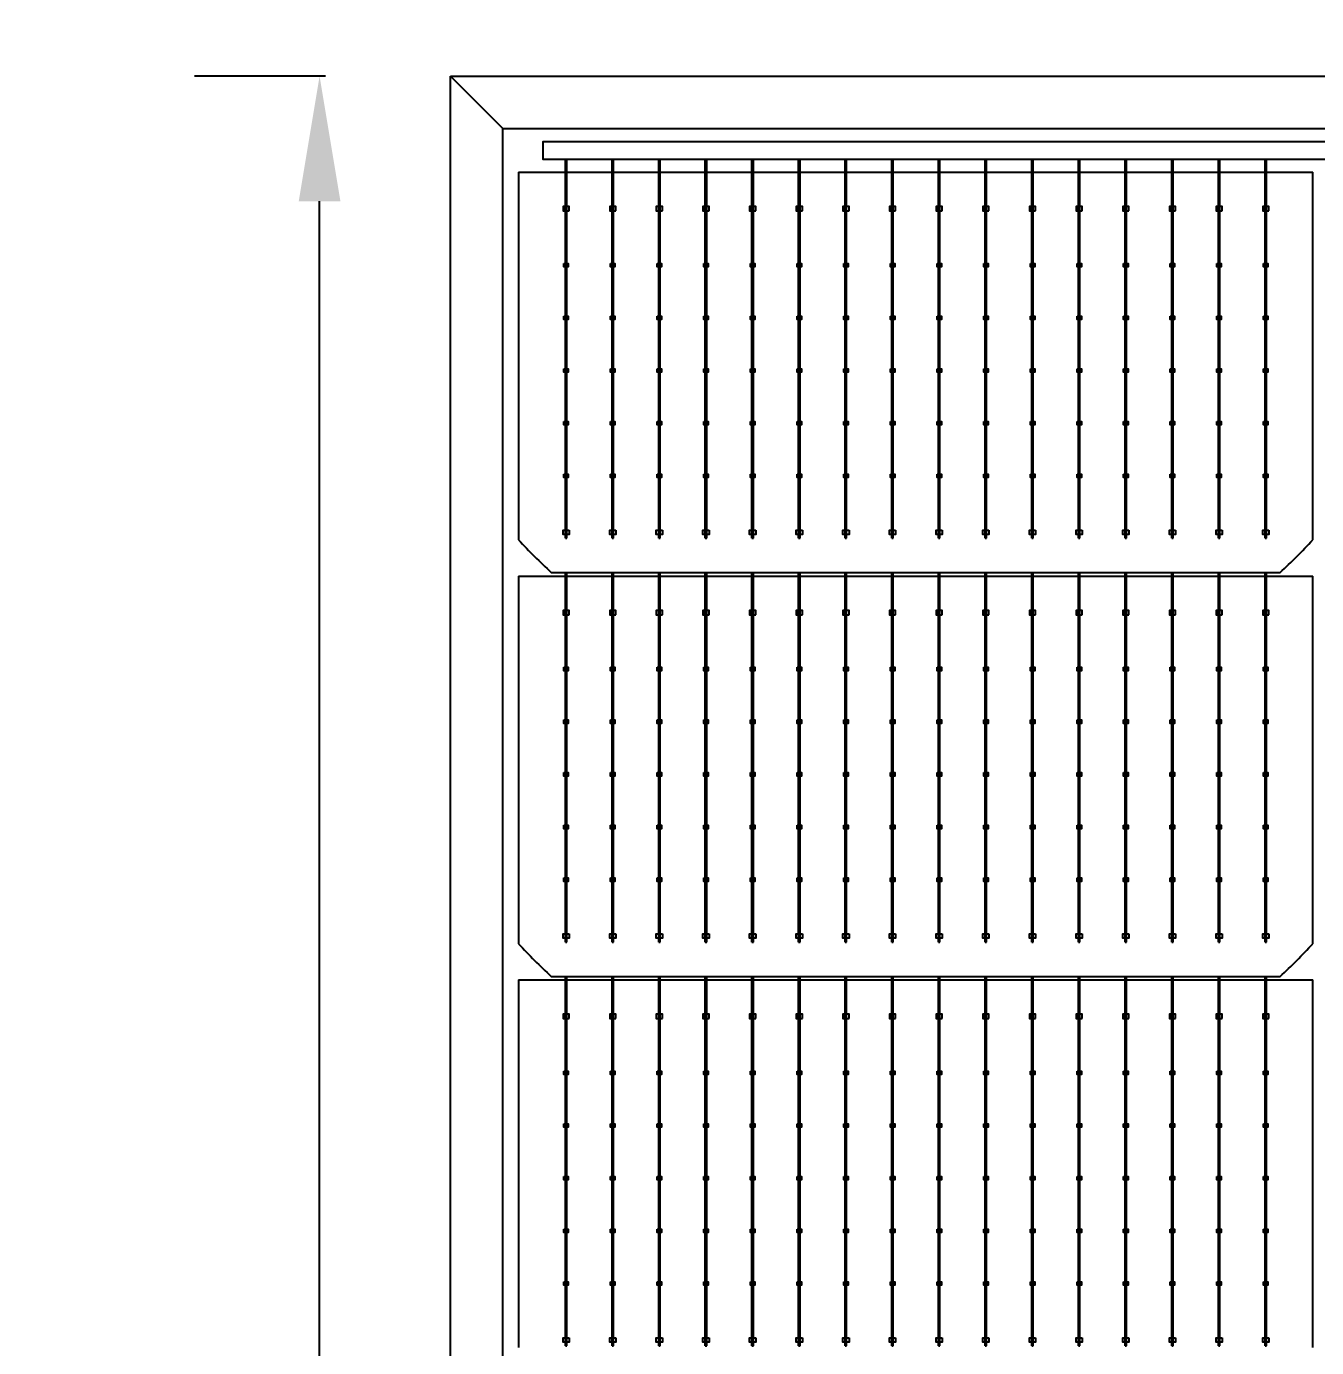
# Model space of a CAD drawing. Header units: millimetres. Extents: x 10297564 to 11610295, y -9287743 to -8409454.
# Drawn here: x 10388906 to 10393034, y -9077305 to -9073076 of the extents above; entities that cross this region are included whole.
import ezdxf

# ---------------------------------------------------------------- set-up
doc = ezdxf.new("R2010")
doc.units = ezdxf.units.MM
doc.header["$LTSCALE"] = 100
doc.layers.add('E1', color=1, linetype='Continuous')
doc.styles.add('HL-S1', font='DotumChe.ttf')
doc.styles.add('MG', font='malgun.ttf')
doc.dimstyles.new('HL-100', dxfattribs={"dimscale": 100, "dimtxt": 3, "dimasz": 4, "dimexe": 2, "dimexo": 2, "dimgap": 1, "dimtad": 1, "dimdec": 0, "dimzin": 0, "dimlunit": 6, "dimtxsty": 'HL-S1', "dimblk": 'DOTSMALL', "dimcen": 4, "dimdle": 2, "dimclrd": 256, "dimclre": 256, "dimclrt": 4, "dimazin": 0, "dimtfac": 1, "dimtdec": 0, "dimtix": 1, "dimtmove": 2, "dimatfit": 3, "dimldrblk": 'DOTSMALL', "dimfxl": 1.5, "dimtolj": 1, "dimtzin": 0, "dimlwd": -1, "dimlwe": -1, "dimarcsym": 0})

# ---------------------------------------------------------------- blocks, each defined once
blk = doc.blocks.new('*D70')
at = {"layer": 'defpoints', "color": 0, "transparency": 16777216}
for p in [(10406065.8, -9072711.4), (10390262.3, -9073236.3), (10406065.8, -9073236.3)]:
    blk.add_point(p, dxfattribs=at)
at = {"layer": 'E1', "color": 1, "transparency": 16777216}
for p, q in [((10390262.3, -9072836.3), (10390262.3, -9072311.4)), ((10406065.8, -9072836.3), (10406065.8, -9072311.4)), ((10390662.3, -9072711.4), (10405665.8, -9072711.4))]:
    blk.add_line(p, q, dxfattribs=at)
for points in [[(10390662.3, -9072644.7), (10390662.3, -9072778.1), (10390262.3, -9072711.4)], [(10405665.8, -9072644.7), (10405665.8, -9072778.1), (10406065.8, -9072711.4)]]:
    blk.add_solid(points, dxfattribs=at)
at = {"layer": 'E1', "color": 7, "transparency": 16777216, "insert": (10398164, -9072080.1), "char_height": 500, "attachment_point": 5, "style": 'MG'}
blk.add_mtext('\\A1;1133', dxfattribs=at)
blk = doc.blocks.new('_DotSmall')
at = {"color": 0, "linetype": 'ByBlock', "const_width": 0.5}
blk.add_lwpolyline([(-0.0625, 0, 1), (0.0625, 0, 1)], format="xyb", close=True, dxfattribs=at)
blk = doc.blocks.new('*D71')
at = {"layer": 'defpoints', "color": 0, "transparency": 16777216}
for p in [(10389843.9, -9073235.9), (10390262.3, -9073235.9), (10390262.3, -9107604.7)]:
    blk.add_point(p, dxfattribs=at)
at = {"layer": 'E1', "color": 1, "transparency": 16777216}
for p, q in [((10389862.3, -9073235.9), (10389443.9, -9073235.9)), ((10389843.9, -9107204.7), (10389843.9, -9073635.9)), ((10389862.3, -9107604.7), (10389443.9, -9107604.7))]:
    blk.add_line(p, q, dxfattribs=at)
for points in [[(10389777.2, -9073635.9), (10389910.5, -9073635.9), (10389843.9, -9073235.9)], [(10389777.2, -9107204.7), (10389910.5, -9107204.7), (10389843.9, -9107604.7)]]:
    blk.add_solid(points, dxfattribs=at)
at = {"layer": 'E1', "color": 7, "transparency": 16777216, "insert": (10389234, -9090245.9), "char_height": 500, "attachment_point": 5, "rotation": 90, "style": 'MG'}
blk.add_mtext('\\A1;2464', dxfattribs=at)

msp = doc.modelspace()

# ---------------------------------------------------------------- linework, layer by layer
for p, q in [((10390429.7, -9073403.3), (10390262.3, -9073235.9)), ((10390630.4, -9074714.8), (10390630.4, -9073501.3)), ((10390634.8, -9074714.8), (10390634.8, -9073501.3)), ((10390779.6, -9074714.8), (10390779.6, -9073501.3)), ((10390784.1, -9074714.8), (10390784.1, -9073501.3)), ((10390928.9, -9074714.8), (10390928.9, -9073501.3)), ((10390933.3, -9074714.8), (10390933.3, -9073501.3)), ((10391078.1, -9074714.8), (10391078.1, -9073501.3)), ((10391082.6, -9074714.8), (10391082.6, -9073501.3)), ((10391227.4, -9074714.8), (10391227.4, -9073501.3)), ((10391231.8, -9074714.8), (10391231.8, -9073501.3)), ((10391376.6, -9074714.8), (10391376.6, -9073501.3)), ((10391381.1, -9074714.8), (10391381.1, -9073501.3)), ((10391525.9, -9074714.8), (10391525.9, -9073501.3)), ((10391530.3, -9074714.8), (10391530.3, -9073501.3)), ((10391675.1, -9074714.8), (10391675.1, -9073501.3)), ((10391679.6, -9074714.8), (10391679.6, -9073501.3)), ((10391824.4, -9074714.8), (10391824.4, -9073501.3)), ((10391828.8, -9074714.8), (10391828.8, -9073501.3)), ((10391973.6, -9074714.8), (10391973.6, -9073501.3)), ((10391978.1, -9074714.8), (10391978.1, -9073501.3)), ((10392122.9, -9074714.8), (10392122.9, -9073501.3)), ((10392127.3, -9074714.8), (10392127.3, -9073501.3)), ((10392272.1, -9074714.8), (10392272.1, -9073501.3)), ((10392276.6, -9074714.8), (10392276.6, -9073501.3)), ((10392421.4, -9074714.8), (10392421.4, -9073501.3)), ((10392425.8, -9074714.8), (10392425.8, -9073501.3)), ((10392570.6, -9074714.8), (10392570.6, -9073501.3)), ((10392575.1, -9074714.8), (10392575.1, -9073501.3)), ((10392719.8, -9074714.8), (10392719.8, -9073501.3)), ((10392724.3, -9074714.8), (10392724.3, -9073501.3)), ((10392869.1, -9074714.8), (10392869.1, -9073501.3)), ((10392873.6, -9074714.8), (10392873.6, -9073501.3)), ((10390480.6, -9073543.1), (10393022, -9073543.1)), ((10390480.6, -9074835.8), (10393022, -9074835.8)), ((10390630.4, -9076007.4), (10390630.4, -9074824.5)), ((10390634.8, -9076007.4), (10390634.8, -9074824.5)), ((10390779.6, -9076007.4), (10390779.6, -9074824.5)), ((10390784.1, -9076007.4), (10390784.1, -9074824.5)), ((10390928.9, -9076007.4), (10390928.9, -9074824.5)), ((10390933.3, -9076007.4), (10390933.3, -9074824.5)), ((10391078.1, -9076007.4), (10391078.1, -9074824.5)), ((10391082.6, -9076007.4), (10391082.6, -9074824.5)), ((10391227.4, -9076007.4), (10391227.4, -9074824.5)), ((10391231.8, -9076007.4), (10391231.8, -9074824.5)), ((10391376.6, -9076007.4), (10391376.6, -9074824.5)), ((10391381.1, -9076007.4), (10391381.1, -9074824.5)), ((10391525.9, -9076007.4), (10391525.9, -9074824.5)), ((10391530.3, -9076007.4), (10391530.3, -9074824.5)), ((10391675.1, -9076007.4), (10391675.1, -9074824.5)), ((10391679.6, -9076007.4), (10391679.6, -9074824.5)), ((10391824.4, -9076007.4), (10391824.4, -9074824.5)), ((10391828.8, -9076007.4), (10391828.8, -9074824.5)), ((10391973.6, -9076007.4), (10391973.6, -9074824.5)), ((10391978.1, -9076007.4), (10391978.1, -9074824.5)), ((10392122.9, -9076007.4), (10392122.9, -9074824.5)), ((10392127.3, -9076007.4), (10392127.3, -9074824.5)), ((10392272.1, -9076007.4), (10392272.1, -9074824.5)), ((10392276.6, -9076007.4), (10392276.6, -9074824.5)), ((10392421.4, -9076007.4), (10392421.4, -9074824.5)), ((10392425.8, -9076007.4), (10392425.8, -9074824.5)), ((10392570.6, -9076007.4), (10392570.6, -9074824.5)), ((10392575.1, -9076007.4), (10392575.1, -9074824.5)), ((10392719.8, -9076007.4), (10392719.8, -9074824.5)), ((10392724.3, -9076007.4), (10392724.3, -9074824.5)), ((10392869.1, -9076007.4), (10392869.1, -9074824.5)), ((10392873.6, -9076007.4), (10392873.6, -9074824.5)), ((10390630.4, -9077300.1), (10390630.4, -9076117.2)), ((10390634.8, -9077300.1), (10390634.8, -9076117.2)), ((10390779.6, -9077300.1), (10390779.6, -9076117.2)), ((10390784.1, -9077300.1), (10390784.1, -9076117.2)), ((10390928.9, -9077300.1), (10390928.9, -9076117.2)), ((10390933.3, -9077300.1), (10390933.3, -9076117.2)), ((10391078.1, -9077300.1), (10391078.1, -9076117.2)), ((10391082.6, -9077300.1), (10391082.6, -9076117.2)), ((10391227.4, -9077300.1), (10391227.4, -9076117.2)), ((10391231.8, -9077300.1), (10391231.8, -9076117.2)), ((10391376.6, -9077300.1), (10391376.6, -9076117.2)), ((10391381.1, -9077300.1), (10391381.1, -9076117.2)), ((10391525.9, -9077300.1), (10391525.9, -9076117.2)), ((10391530.3, -9077300.1), (10391530.3, -9076117.2)), ((10391675.1, -9077300.1), (10391675.1, -9076117.2)), ((10391679.6, -9077300.1), (10391679.6, -9076117.2)), ((10391824.4, -9077300.1), (10391824.4, -9076117.2)), ((10391828.8, -9077300.1), (10391828.8, -9076117.2)), ((10391973.6, -9077300.1), (10391973.6, -9076117.2)), ((10391978.1, -9077300.1), (10391978.1, -9076117.2)), ((10392122.9, -9077300.1), (10392122.9, -9076117.2)), ((10392127.3, -9077300.1), (10392127.3, -9076117.2)), ((10392272.1, -9077300.1), (10392272.1, -9076117.2)), ((10392276.6, -9077300.1), (10392276.6, -9076117.2)), ((10392421.4, -9077300.1), (10392421.4, -9076117.2)), ((10392425.8, -9077300.1), (10392425.8, -9076117.2)), ((10392570.6, -9077300.1), (10392570.6, -9076117.2)), ((10392575.1, -9077300.1), (10392575.1, -9076117.2)), ((10392719.8, -9077300.1), (10392719.8, -9076117.2)), ((10392724.3, -9077300.1), (10392724.3, -9076117.2)), ((10392869.1, -9077300.1), (10392869.1, -9076117.2)), ((10392873.6, -9077300.1), (10392873.6, -9076117.2)), ((10390480.6, -9076128.4), (10393022, -9076128.4))]:
    msp.add_line(p, q)
for points in [[(10390262.3, -9073235.9), (10406065.8, -9073235.9), (10406065.8, -9107604.7), (10390262.3, -9107604.7)], [(10390429.7, -9073403.3), (10405898.4, -9073403.3), (10405898.4, -9107437.3), (10390429.7, -9107437.3)], [(10395509.7, -9073445.5), (10390558, -9073445.5), (10390558, -9073501.3), (10395509.7, -9073501.3)], [(10390642.4, -9073666.8), (10390642.4, -9073652.9), (10390622.9, -9073652.9), (10390622.9, -9073666.8)], [(10390791.6, -9073666.8), (10390791.6, -9073652.9), (10390772.1, -9073652.9), (10390772.1, -9073666.8)], [(10390940.9, -9073666.8), (10390940.9, -9073652.9), (10390921.3, -9073652.9), (10390921.3, -9073666.8)], [(10391090.1, -9073666.8), (10391090.1, -9073652.9), (10391070.6, -9073652.9), (10391070.6, -9073666.8)], [(10391239.4, -9073666.8), (10391239.4, -9073652.9), (10391219.8, -9073652.9), (10391219.8, -9073666.8)], [(10391388.6, -9073666.8), (10391388.6, -9073652.9), (10391369.1, -9073652.9), (10391369.1, -9073666.8)], [(10391537.9, -9073666.8), (10391537.9, -9073652.9), (10391518.3, -9073652.9), (10391518.3, -9073666.8)], [(10391687.1, -9073666.8), (10391687.1, -9073652.9), (10391667.6, -9073652.9), (10391667.6, -9073666.8)], [(10391836.4, -9073666.8), (10391836.4, -9073652.9), (10391816.8, -9073652.9), (10391816.8, -9073666.8)], [(10391985.6, -9073666.8), (10391985.6, -9073652.9), (10391966.1, -9073652.9), (10391966.1, -9073666.8)], [(10392134.9, -9073666.8), (10392134.9, -9073652.9), (10392115.3, -9073652.9), (10392115.3, -9073666.8)], [(10392284.1, -9073666.8), (10392284.1, -9073652.9), (10392264.6, -9073652.9), (10392264.6, -9073666.8)], [(10392433.3, -9073666.8), (10392433.3, -9073652.9), (10392413.8, -9073652.9), (10392413.8, -9073666.8)], [(10392582.6, -9073666.8), (10392582.6, -9073652.9), (10392563.1, -9073652.9), (10392563.1, -9073666.8)], [(10392731.8, -9073666.8), (10392731.8, -9073652.9), (10392712.3, -9073652.9), (10392712.3, -9073666.8)], [(10392881.1, -9073666.8), (10392881.1, -9073652.9), (10392861.6, -9073652.9), (10392861.6, -9073666.8)], [(10390625.6, -9073835.2), (10390639.6, -9073835.2), (10390639.6, -9073846.3), (10390625.6, -9073846.3)], [(10390774.9, -9073835.2), (10390788.8, -9073835.2), (10390788.8, -9073846.3), (10390774.9, -9073846.3)], [(10390924.1, -9073835.2), (10390938.1, -9073835.2), (10390938.1, -9073846.3), (10390924.1, -9073846.3)], [(10391073.4, -9073835.2), (10391087.3, -9073835.2), (10391087.3, -9073846.3), (10391073.4, -9073846.3)], [(10391222.6, -9073835.2), (10391236.6, -9073835.2), (10391236.6, -9073846.3), (10391222.6, -9073846.3)], [(10391371.9, -9073835.2), (10391385.8, -9073835.2), (10391385.8, -9073846.3), (10391371.9, -9073846.3)], [(10391521.1, -9073835.2), (10391535.1, -9073835.2), (10391535.1, -9073846.3), (10391521.1, -9073846.3)], [(10391670.4, -9073835.2), (10391684.3, -9073835.2), (10391684.3, -9073846.3), (10391670.4, -9073846.3)], [(10391819.6, -9073835.2), (10391833.6, -9073835.2), (10391833.6, -9073846.3), (10391819.6, -9073846.3)], [(10391968.9, -9073835.2), (10391982.8, -9073835.2), (10391982.8, -9073846.3), (10391968.9, -9073846.3)], [(10392118.1, -9073835.2), (10392132.1, -9073835.2), (10392132.1, -9073846.3), (10392118.1, -9073846.3)], [(10392267.4, -9073835.2), (10392281.3, -9073835.2), (10392281.3, -9073846.3), (10392267.4, -9073846.3)], [(10392416.6, -9073835.2), (10392430.6, -9073835.2), (10392430.6, -9073846.3), (10392416.6, -9073846.3)], [(10392565.9, -9073835.2), (10392579.8, -9073835.2), (10392579.8, -9073846.3), (10392565.9, -9073846.3)], [(10392715.1, -9073835.2), (10392729.1, -9073835.2), (10392729.1, -9073846.3), (10392715.1, -9073846.3)], [(10392864.4, -9073835.2), (10392878.3, -9073835.2), (10392878.3, -9073846.3), (10392864.4, -9073846.3)], [(10390625.6, -9074003.7), (10390639.6, -9074003.7), (10390639.6, -9074014.8), (10390625.6, -9074014.8)], [(10390774.9, -9074003.7), (10390788.8, -9074003.7), (10390788.8, -9074014.8), (10390774.9, -9074014.8)], [(10390924.1, -9074003.7), (10390938.1, -9074003.7), (10390938.1, -9074014.8), (10390924.1, -9074014.8)], [(10391073.4, -9074003.7), (10391087.3, -9074003.7), (10391087.3, -9074014.8), (10391073.4, -9074014.8)], [(10391222.6, -9074003.7), (10391236.6, -9074003.7), (10391236.6, -9074014.8), (10391222.6, -9074014.8)], [(10391371.9, -9074003.7), (10391385.8, -9074003.7), (10391385.8, -9074014.8), (10391371.9, -9074014.8)], [(10391521.1, -9074003.7), (10391535.1, -9074003.7), (10391535.1, -9074014.8), (10391521.1, -9074014.8)], [(10391670.4, -9074003.7), (10391684.3, -9074003.7), (10391684.3, -9074014.8), (10391670.4, -9074014.8)], [(10391819.6, -9074003.7), (10391833.6, -9074003.7), (10391833.6, -9074014.8), (10391819.6, -9074014.8)], [(10391968.9, -9074003.7), (10391982.8, -9074003.7), (10391982.8, -9074014.8), (10391968.9, -9074014.8)], [(10392118.1, -9074003.7), (10392132.1, -9074003.7), (10392132.1, -9074014.8), (10392118.1, -9074014.8)], [(10392267.4, -9074003.7), (10392281.3, -9074003.7), (10392281.3, -9074014.8), (10392267.4, -9074014.8)], [(10392416.6, -9074003.7), (10392430.6, -9074003.7), (10392430.6, -9074014.8), (10392416.6, -9074014.8)], [(10392565.9, -9074003.7), (10392579.8, -9074003.7), (10392579.8, -9074014.8), (10392565.9, -9074014.8)], [(10392715.1, -9074003.7), (10392729.1, -9074003.7), (10392729.1, -9074014.8), (10392715.1, -9074014.8)], [(10392864.4, -9074003.7), (10392878.3, -9074003.7), (10392878.3, -9074014.8), (10392864.4, -9074014.8)], [(10390625.6, -9074172.2), (10390639.6, -9074172.2), (10390639.6, -9074183.3), (10390625.6, -9074183.3)], [(10390774.9, -9074172.2), (10390788.8, -9074172.2), (10390788.8, -9074183.3), (10390774.9, -9074183.3)], [(10390924.1, -9074172.2), (10390938.1, -9074172.2), (10390938.1, -9074183.3), (10390924.1, -9074183.3)], [(10391073.4, -9074172.2), (10391087.3, -9074172.2), (10391087.3, -9074183.3), (10391073.4, -9074183.3)], [(10391222.6, -9074172.2), (10391236.6, -9074172.2), (10391236.6, -9074183.3), (10391222.6, -9074183.3)], [(10391371.9, -9074172.2), (10391385.8, -9074172.2), (10391385.8, -9074183.3), (10391371.9, -9074183.3)], [(10391521.1, -9074172.2), (10391535.1, -9074172.2), (10391535.1, -9074183.3), (10391521.1, -9074183.3)], [(10391670.4, -9074172.2), (10391684.3, -9074172.2), (10391684.3, -9074183.3), (10391670.4, -9074183.3)], [(10391819.6, -9074172.2), (10391833.6, -9074172.2), (10391833.6, -9074183.3), (10391819.6, -9074183.3)], [(10391968.9, -9074172.2), (10391982.8, -9074172.2), (10391982.8, -9074183.3), (10391968.9, -9074183.3)], [(10392118.1, -9074172.2), (10392132.1, -9074172.2), (10392132.1, -9074183.3), (10392118.1, -9074183.3)], [(10392267.4, -9074172.2), (10392281.3, -9074172.2), (10392281.3, -9074183.3), (10392267.4, -9074183.3)], [(10392416.6, -9074172.2), (10392430.6, -9074172.2), (10392430.6, -9074183.3), (10392416.6, -9074183.3)], [(10392565.9, -9074172.2), (10392579.8, -9074172.2), (10392579.8, -9074183.3), (10392565.9, -9074183.3)], [(10392715.1, -9074172.2), (10392729.1, -9074172.2), (10392729.1, -9074183.3), (10392715.1, -9074183.3)], [(10392864.4, -9074172.2), (10392878.3, -9074172.2), (10392878.3, -9074183.3), (10392864.4, -9074183.3)], [(10390625.6, -9074340.7), (10390639.6, -9074340.7), (10390639.6, -9074351.8), (10390625.6, -9074351.8)], [(10390774.9, -9074340.7), (10390788.8, -9074340.7), (10390788.8, -9074351.8), (10390774.9, -9074351.8)], [(10390924.1, -9074340.7), (10390938.1, -9074340.7), (10390938.1, -9074351.8), (10390924.1, -9074351.8)], [(10391073.4, -9074340.7), (10391087.3, -9074340.7), (10391087.3, -9074351.8), (10391073.4, -9074351.8)], [(10391222.6, -9074340.7), (10391236.6, -9074340.7), (10391236.6, -9074351.8), (10391222.6, -9074351.8)], [(10391371.9, -9074340.7), (10391385.8, -9074340.7), (10391385.8, -9074351.8), (10391371.9, -9074351.8)], [(10391521.1, -9074340.7), (10391535.1, -9074340.7), (10391535.1, -9074351.8), (10391521.1, -9074351.8)], [(10391670.4, -9074340.7), (10391684.3, -9074340.7), (10391684.3, -9074351.8), (10391670.4, -9074351.8)], [(10391819.6, -9074340.7), (10391833.6, -9074340.7), (10391833.6, -9074351.8), (10391819.6, -9074351.8)], [(10391968.9, -9074340.7), (10391982.8, -9074340.7), (10391982.8, -9074351.8), (10391968.9, -9074351.8)], [(10392118.1, -9074340.7), (10392132.1, -9074340.7), (10392132.1, -9074351.8), (10392118.1, -9074351.8)], [(10392267.4, -9074340.7), (10392281.3, -9074340.7), (10392281.3, -9074351.8), (10392267.4, -9074351.8)], [(10392416.6, -9074340.7), (10392430.6, -9074340.7), (10392430.6, -9074351.8), (10392416.6, -9074351.8)], [(10392565.9, -9074340.7), (10392579.8, -9074340.7), (10392579.8, -9074351.8), (10392565.9, -9074351.8)], [(10392715.1, -9074340.7), (10392729.1, -9074340.7), (10392729.1, -9074351.8), (10392715.1, -9074351.8)], [(10392864.4, -9074340.7), (10392878.3, -9074340.7), (10392878.3, -9074351.8), (10392864.4, -9074351.8)], [(10390625.6, -9074509.2), (10390639.6, -9074509.2), (10390639.6, -9074520.3), (10390625.6, -9074520.3)], [(10390774.9, -9074509.2), (10390788.8, -9074509.2), (10390788.8, -9074520.3), (10390774.9, -9074520.3)], [(10390924.1, -9074509.2), (10390938.1, -9074509.2), (10390938.1, -9074520.3), (10390924.1, -9074520.3)], [(10391073.4, -9074509.2), (10391087.3, -9074509.2), (10391087.3, -9074520.3), (10391073.4, -9074520.3)], [(10391222.6, -9074509.2), (10391236.6, -9074509.2), (10391236.6, -9074520.3), (10391222.6, -9074520.3)], [(10391371.9, -9074509.2), (10391385.8, -9074509.2), (10391385.8, -9074520.3), (10391371.9, -9074520.3)], [(10391521.1, -9074509.2), (10391535.1, -9074509.2), (10391535.1, -9074520.3), (10391521.1, -9074520.3)], [(10391670.4, -9074509.2), (10391684.3, -9074509.2), (10391684.3, -9074520.3), (10391670.4, -9074520.3)], [(10391819.6, -9074509.2), (10391833.6, -9074509.2), (10391833.6, -9074520.3), (10391819.6, -9074520.3)], [(10391968.9, -9074509.2), (10391982.8, -9074509.2), (10391982.8, -9074520.3), (10391968.9, -9074520.3)], [(10392118.1, -9074509.2), (10392132.1, -9074509.2), (10392132.1, -9074520.3), (10392118.1, -9074520.3)], [(10392267.4, -9074509.2), (10392281.3, -9074509.2), (10392281.3, -9074520.3), (10392267.4, -9074520.3)], [(10392416.6, -9074509.2), (10392430.6, -9074509.2), (10392430.6, -9074520.3), (10392416.6, -9074520.3)], [(10392565.9, -9074509.2), (10392579.8, -9074509.2), (10392579.8, -9074520.3), (10392565.9, -9074520.3)], [(10392715.1, -9074509.2), (10392729.1, -9074509.2), (10392729.1, -9074520.3), (10392715.1, -9074520.3)], [(10392864.4, -9074509.2), (10392878.3, -9074509.2), (10392878.3, -9074520.3), (10392864.4, -9074520.3)], [(10390642.4, -9074688.7), (10390642.4, -9074702.6), (10390622.9, -9074702.6), (10390622.9, -9074688.7)], [(10390791.6, -9074688.7), (10390791.6, -9074702.6), (10390772.1, -9074702.6), (10390772.1, -9074688.7)], [(10390940.9, -9074688.7), (10390940.9, -9074702.6), (10390921.3, -9074702.6), (10390921.3, -9074688.7)], [(10391090.1, -9074688.7), (10391090.1, -9074702.6), (10391070.6, -9074702.6), (10391070.6, -9074688.7)], [(10391239.4, -9074688.7), (10391239.4, -9074702.6), (10391219.8, -9074702.6), (10391219.8, -9074688.7)], [(10391388.6, -9074688.7), (10391388.6, -9074702.6), (10391369.1, -9074702.6), (10391369.1, -9074688.7)], [(10391537.9, -9074688.7), (10391537.9, -9074702.6), (10391518.3, -9074702.6), (10391518.3, -9074688.7)], [(10391687.1, -9074688.7), (10391687.1, -9074702.6), (10391667.6, -9074702.6), (10391667.6, -9074688.7)], [(10391836.4, -9074688.7), (10391836.4, -9074702.6), (10391816.8, -9074702.6), (10391816.8, -9074688.7)], [(10391985.6, -9074688.7), (10391985.6, -9074702.6), (10391966.1, -9074702.6), (10391966.1, -9074688.7)], [(10392134.9, -9074688.7), (10392134.9, -9074702.6), (10392115.3, -9074702.6), (10392115.3, -9074688.7)], [(10392284.1, -9074688.7), (10392284.1, -9074702.6), (10392264.6, -9074702.6), (10392264.6, -9074688.7)], [(10392433.3, -9074688.7), (10392433.3, -9074702.6), (10392413.8, -9074702.6), (10392413.8, -9074688.7)], [(10392582.6, -9074688.7), (10392582.6, -9074702.6), (10392563.1, -9074702.6), (10392563.1, -9074688.7)], [(10392731.8, -9074688.7), (10392731.8, -9074702.6), (10392712.3, -9074702.6), (10392712.3, -9074688.7)], [(10392881.1, -9074688.7), (10392881.1, -9074702.6), (10392861.6, -9074702.6), (10392861.6, -9074688.7)], [(10390642.4, -9074959.5), (10390642.4, -9074945.5), (10390622.9, -9074945.5), (10390622.9, -9074959.5)], [(10390791.6, -9074959.5), (10390791.6, -9074945.5), (10390772.1, -9074945.5), (10390772.1, -9074959.5)], [(10390940.9, -9074959.5), (10390940.9, -9074945.5), (10390921.3, -9074945.5), (10390921.3, -9074959.5)], [(10391090.1, -9074959.5), (10391090.1, -9074945.5), (10391070.6, -9074945.5), (10391070.6, -9074959.5)], [(10391239.4, -9074959.5), (10391239.4, -9074945.5), (10391219.8, -9074945.5), (10391219.8, -9074959.5)], [(10391388.6, -9074959.5), (10391388.6, -9074945.5), (10391369.1, -9074945.5), (10391369.1, -9074959.5)], [(10391537.9, -9074959.5), (10391537.9, -9074945.5), (10391518.3, -9074945.5), (10391518.3, -9074959.5)], [(10391687.1, -9074959.5), (10391687.1, -9074945.5), (10391667.6, -9074945.5), (10391667.6, -9074959.5)], [(10391836.4, -9074959.5), (10391836.4, -9074945.5), (10391816.8, -9074945.5), (10391816.8, -9074959.5)], [(10391985.6, -9074959.5), (10391985.6, -9074945.5), (10391966.1, -9074945.5), (10391966.1, -9074959.5)], [(10392134.9, -9074959.5), (10392134.9, -9074945.5), (10392115.3, -9074945.5), (10392115.3, -9074959.5)], [(10392284.1, -9074959.5), (10392284.1, -9074945.5), (10392264.6, -9074945.5), (10392264.6, -9074959.5)], [(10392433.3, -9074959.5), (10392433.3, -9074945.5), (10392413.8, -9074945.5), (10392413.8, -9074959.5)], [(10392582.6, -9074959.5), (10392582.6, -9074945.5), (10392563.1, -9074945.5), (10392563.1, -9074959.5)], [(10392731.8, -9074959.5), (10392731.8, -9074945.5), (10392712.3, -9074945.5), (10392712.3, -9074959.5)], [(10392881.1, -9074959.5), (10392881.1, -9074945.5), (10392861.6, -9074945.5), (10392861.6, -9074959.5)], [(10390625.6, -9075127.8), (10390639.6, -9075127.8), (10390639.6, -9075139), (10390625.6, -9075139)], [(10390774.9, -9075127.8), (10390788.8, -9075127.8), (10390788.8, -9075139), (10390774.9, -9075139)], [(10390924.1, -9075127.8), (10390938.1, -9075127.8), (10390938.1, -9075139), (10390924.1, -9075139)], [(10391073.4, -9075127.8), (10391087.3, -9075127.8), (10391087.3, -9075139), (10391073.4, -9075139)], [(10391222.6, -9075127.8), (10391236.6, -9075127.8), (10391236.6, -9075139), (10391222.6, -9075139)], [(10391371.9, -9075127.8), (10391385.8, -9075127.8), (10391385.8, -9075139), (10391371.9, -9075139)], [(10391521.1, -9075127.8), (10391535.1, -9075127.8), (10391535.1, -9075139), (10391521.1, -9075139)], [(10391670.4, -9075127.8), (10391684.3, -9075127.8), (10391684.3, -9075139), (10391670.4, -9075139)], [(10391819.6, -9075127.8), (10391833.6, -9075127.8), (10391833.6, -9075139), (10391819.6, -9075139)], [(10391968.9, -9075127.8), (10391982.8, -9075127.8), (10391982.8, -9075139), (10391968.9, -9075139)], [(10392118.1, -9075127.8), (10392132.1, -9075127.8), (10392132.1, -9075139), (10392118.1, -9075139)], [(10392267.4, -9075127.8), (10392281.3, -9075127.8), (10392281.3, -9075139), (10392267.4, -9075139)], [(10392416.6, -9075127.8), (10392430.6, -9075127.8), (10392430.6, -9075139), (10392416.6, -9075139)], [(10392565.9, -9075127.8), (10392579.8, -9075127.8), (10392579.8, -9075139), (10392565.9, -9075139)], [(10392715.1, -9075127.8), (10392729.1, -9075127.8), (10392729.1, -9075139), (10392715.1, -9075139)], [(10392864.4, -9075127.8), (10392878.3, -9075127.8), (10392878.3, -9075139), (10392864.4, -9075139)], [(10390625.6, -9075296.3), (10390639.6, -9075296.3), (10390639.6, -9075307.5), (10390625.6, -9075307.5)], [(10390774.9, -9075296.3), (10390788.8, -9075296.3), (10390788.8, -9075307.5), (10390774.9, -9075307.5)], [(10390924.1, -9075296.3), (10390938.1, -9075296.3), (10390938.1, -9075307.5), (10390924.1, -9075307.5)], [(10391073.4, -9075296.3), (10391087.3, -9075296.3), (10391087.3, -9075307.5), (10391073.4, -9075307.5)], [(10391222.6, -9075296.3), (10391236.6, -9075296.3), (10391236.6, -9075307.5), (10391222.6, -9075307.5)], [(10391371.9, -9075296.3), (10391385.8, -9075296.3), (10391385.8, -9075307.5), (10391371.9, -9075307.5)], [(10391521.1, -9075296.3), (10391535.1, -9075296.3), (10391535.1, -9075307.5), (10391521.1, -9075307.5)], [(10391670.4, -9075296.3), (10391684.3, -9075296.3), (10391684.3, -9075307.5), (10391670.4, -9075307.5)], [(10391819.6, -9075296.3), (10391833.6, -9075296.3), (10391833.6, -9075307.5), (10391819.6, -9075307.5)], [(10391968.9, -9075296.3), (10391982.8, -9075296.3), (10391982.8, -9075307.5), (10391968.9, -9075307.5)], [(10392118.1, -9075296.3), (10392132.1, -9075296.3), (10392132.1, -9075307.5), (10392118.1, -9075307.5)], [(10392267.4, -9075296.3), (10392281.3, -9075296.3), (10392281.3, -9075307.5), (10392267.4, -9075307.5)], [(10392416.6, -9075296.3), (10392430.6, -9075296.3), (10392430.6, -9075307.5), (10392416.6, -9075307.5)], [(10392565.9, -9075296.3), (10392579.8, -9075296.3), (10392579.8, -9075307.5), (10392565.9, -9075307.5)], [(10392715.1, -9075296.3), (10392729.1, -9075296.3), (10392729.1, -9075307.5), (10392715.1, -9075307.5)], [(10392864.4, -9075296.3), (10392878.3, -9075296.3), (10392878.3, -9075307.5), (10392864.4, -9075307.5)], [(10390625.6, -9075464.8), (10390639.6, -9075464.8), (10390639.6, -9075476), (10390625.6, -9075476)], [(10390774.9, -9075464.8), (10390788.8, -9075464.8), (10390788.8, -9075476), (10390774.9, -9075476)], [(10390924.1, -9075464.8), (10390938.1, -9075464.8), (10390938.1, -9075476), (10390924.1, -9075476)], [(10391073.4, -9075464.8), (10391087.3, -9075464.8), (10391087.3, -9075476), (10391073.4, -9075476)], [(10391222.6, -9075464.8), (10391236.6, -9075464.8), (10391236.6, -9075476), (10391222.6, -9075476)], [(10391371.9, -9075464.8), (10391385.8, -9075464.8), (10391385.8, -9075476), (10391371.9, -9075476)], [(10391521.1, -9075464.8), (10391535.1, -9075464.8), (10391535.1, -9075476), (10391521.1, -9075476)], [(10391670.4, -9075464.8), (10391684.3, -9075464.8), (10391684.3, -9075476), (10391670.4, -9075476)], [(10391819.6, -9075464.8), (10391833.6, -9075464.8), (10391833.6, -9075476), (10391819.6, -9075476)], [(10391968.9, -9075464.8), (10391982.8, -9075464.8), (10391982.8, -9075476), (10391968.9, -9075476)], [(10392118.1, -9075464.8), (10392132.1, -9075464.8), (10392132.1, -9075476), (10392118.1, -9075476)], [(10392267.4, -9075464.8), (10392281.3, -9075464.8), (10392281.3, -9075476), (10392267.4, -9075476)], [(10392416.6, -9075464.8), (10392430.6, -9075464.8), (10392430.6, -9075476), (10392416.6, -9075476)], [(10392565.9, -9075464.8), (10392579.8, -9075464.8), (10392579.8, -9075476), (10392565.9, -9075476)], [(10392715.1, -9075464.8), (10392729.1, -9075464.8), (10392729.1, -9075476), (10392715.1, -9075476)], [(10392864.4, -9075464.8), (10392878.3, -9075464.8), (10392878.3, -9075476), (10392864.4, -9075476)], [(10390625.6, -9075633.3), (10390639.6, -9075633.3), (10390639.6, -9075644.5), (10390625.6, -9075644.5)], [(10390774.9, -9075633.3), (10390788.8, -9075633.3), (10390788.8, -9075644.5), (10390774.9, -9075644.5)], [(10390924.1, -9075633.3), (10390938.1, -9075633.3), (10390938.1, -9075644.5), (10390924.1, -9075644.5)], [(10391073.4, -9075633.3), (10391087.3, -9075633.3), (10391087.3, -9075644.5), (10391073.4, -9075644.5)], [(10391222.6, -9075633.3), (10391236.6, -9075633.3), (10391236.6, -9075644.5), (10391222.6, -9075644.5)], [(10391371.9, -9075633.3), (10391385.8, -9075633.3), (10391385.8, -9075644.5), (10391371.9, -9075644.5)], [(10391521.1, -9075633.3), (10391535.1, -9075633.3), (10391535.1, -9075644.5), (10391521.1, -9075644.5)], [(10391670.4, -9075633.3), (10391684.3, -9075633.3), (10391684.3, -9075644.5), (10391670.4, -9075644.5)], [(10391819.6, -9075633.3), (10391833.6, -9075633.3), (10391833.6, -9075644.5), (10391819.6, -9075644.5)], [(10391968.9, -9075633.3), (10391982.8, -9075633.3), (10391982.8, -9075644.5), (10391968.9, -9075644.5)], [(10392118.1, -9075633.3), (10392132.1, -9075633.3), (10392132.1, -9075644.5), (10392118.1, -9075644.5)], [(10392267.4, -9075633.3), (10392281.3, -9075633.3), (10392281.3, -9075644.5), (10392267.4, -9075644.5)], [(10392416.6, -9075633.3), (10392430.6, -9075633.3), (10392430.6, -9075644.5), (10392416.6, -9075644.5)], [(10392565.9, -9075633.3), (10392579.8, -9075633.3), (10392579.8, -9075644.5), (10392565.9, -9075644.5)], [(10392715.1, -9075633.3), (10392729.1, -9075633.3), (10392729.1, -9075644.5), (10392715.1, -9075644.5)], [(10392864.4, -9075633.3), (10392878.3, -9075633.3), (10392878.3, -9075644.5), (10392864.4, -9075644.5)], [(10390625.6, -9075801.8), (10390639.6, -9075801.8), (10390639.6, -9075813), (10390625.6, -9075813)], [(10390774.9, -9075801.8), (10390788.8, -9075801.8), (10390788.8, -9075813), (10390774.9, -9075813)], [(10390924.1, -9075801.8), (10390938.1, -9075801.8), (10390938.1, -9075813), (10390924.1, -9075813)], [(10391073.4, -9075801.8), (10391087.3, -9075801.8), (10391087.3, -9075813), (10391073.4, -9075813)], [(10391222.6, -9075801.8), (10391236.6, -9075801.8), (10391236.6, -9075813), (10391222.6, -9075813)], [(10391371.9, -9075801.8), (10391385.8, -9075801.8), (10391385.8, -9075813), (10391371.9, -9075813)], [(10391521.1, -9075801.8), (10391535.1, -9075801.8), (10391535.1, -9075813), (10391521.1, -9075813)], [(10391670.4, -9075801.8), (10391684.3, -9075801.8), (10391684.3, -9075813), (10391670.4, -9075813)], [(10391819.6, -9075801.8), (10391833.6, -9075801.8), (10391833.6, -9075813), (10391819.6, -9075813)], [(10391968.9, -9075801.8), (10391982.8, -9075801.8), (10391982.8, -9075813), (10391968.9, -9075813)], [(10392118.1, -9075801.8), (10392132.1, -9075801.8), (10392132.1, -9075813), (10392118.1, -9075813)], [(10392267.4, -9075801.8), (10392281.3, -9075801.8), (10392281.3, -9075813), (10392267.4, -9075813)], [(10392416.6, -9075801.8), (10392430.6, -9075801.8), (10392430.6, -9075813), (10392416.6, -9075813)], [(10392565.9, -9075801.8), (10392579.8, -9075801.8), (10392579.8, -9075813), (10392565.9, -9075813)], [(10392715.1, -9075801.8), (10392729.1, -9075801.8), (10392729.1, -9075813), (10392715.1, -9075813)], [(10392864.4, -9075801.8), (10392878.3, -9075801.8), (10392878.3, -9075813), (10392864.4, -9075813)], [(10390642.4, -9075981.3), (10390642.4, -9075995.3), (10390622.9, -9075995.3), (10390622.9, -9075981.3)], [(10390791.6, -9075981.3), (10390791.6, -9075995.3), (10390772.1, -9075995.3), (10390772.1, -9075981.3)], [(10390940.9, -9075981.3), (10390940.9, -9075995.3), (10390921.3, -9075995.3), (10390921.3, -9075981.3)], [(10391090.1, -9075981.3), (10391090.1, -9075995.3), (10391070.6, -9075995.3), (10391070.6, -9075981.3)], [(10391239.4, -9075981.3), (10391239.4, -9075995.3), (10391219.8, -9075995.3), (10391219.8, -9075981.3)], [(10391388.6, -9075981.3), (10391388.6, -9075995.3), (10391369.1, -9075995.3), (10391369.1, -9075981.3)], [(10391537.9, -9075981.3), (10391537.9, -9075995.3), (10391518.3, -9075995.3), (10391518.3, -9075981.3)], [(10391687.1, -9075981.3), (10391687.1, -9075995.3), (10391667.6, -9075995.3), (10391667.6, -9075981.3)], [(10391836.4, -9075981.3), (10391836.4, -9075995.3), (10391816.8, -9075995.3), (10391816.8, -9075981.3)], [(10391985.6, -9075981.3), (10391985.6, -9075995.3), (10391966.1, -9075995.3), (10391966.1, -9075981.3)], [(10392134.9, -9075981.3), (10392134.9, -9075995.3), (10392115.3, -9075995.3), (10392115.3, -9075981.3)], [(10392284.1, -9075981.3), (10392284.1, -9075995.3), (10392264.6, -9075995.3), (10392264.6, -9075981.3)], [(10392433.3, -9075981.3), (10392433.3, -9075995.3), (10392413.8, -9075995.3), (10392413.8, -9075981.3)], [(10392582.6, -9075981.3), (10392582.6, -9075995.3), (10392563.1, -9075995.3), (10392563.1, -9075981.3)], [(10392731.8, -9075981.3), (10392731.8, -9075995.3), (10392712.3, -9075995.3), (10392712.3, -9075981.3)], [(10392881.1, -9075981.3), (10392881.1, -9075995.3), (10392861.6, -9075995.3), (10392861.6, -9075981.3)], [(10390642.4, -9076252.2), (10390642.4, -9076238.2), (10390622.9, -9076238.2), (10390622.9, -9076252.2)], [(10390791.6, -9076252.2), (10390791.6, -9076238.2), (10390772.1, -9076238.2), (10390772.1, -9076252.2)], [(10390940.9, -9076252.2), (10390940.9, -9076238.2), (10390921.3, -9076238.2), (10390921.3, -9076252.2)], [(10391090.1, -9076252.2), (10391090.1, -9076238.2), (10391070.6, -9076238.2), (10391070.6, -9076252.2)], [(10391239.4, -9076252.2), (10391239.4, -9076238.2), (10391219.8, -9076238.2), (10391219.8, -9076252.2)], [(10391388.6, -9076252.2), (10391388.6, -9076238.2), (10391369.1, -9076238.2), (10391369.1, -9076252.2)], [(10391537.9, -9076252.2), (10391537.9, -9076238.2), (10391518.3, -9076238.2), (10391518.3, -9076252.2)], [(10391687.1, -9076252.2), (10391687.1, -9076238.2), (10391667.6, -9076238.2), (10391667.6, -9076252.2)], [(10391836.4, -9076252.2), (10391836.4, -9076238.2), (10391816.8, -9076238.2), (10391816.8, -9076252.2)], [(10391985.6, -9076252.2), (10391985.6, -9076238.2), (10391966.1, -9076238.2), (10391966.1, -9076252.2)], [(10392134.9, -9076252.2), (10392134.9, -9076238.2), (10392115.3, -9076238.2), (10392115.3, -9076252.2)], [(10392284.1, -9076252.2), (10392284.1, -9076238.2), (10392264.6, -9076238.2), (10392264.6, -9076252.2)], [(10392433.3, -9076252.2), (10392433.3, -9076238.2), (10392413.8, -9076238.2), (10392413.8, -9076252.2)], [(10392582.6, -9076252.2), (10392582.6, -9076238.2), (10392563.1, -9076238.2), (10392563.1, -9076252.2)], [(10392731.8, -9076252.2), (10392731.8, -9076238.2), (10392712.3, -9076238.2), (10392712.3, -9076252.2)], [(10392881.1, -9076252.2), (10392881.1, -9076238.2), (10392861.6, -9076238.2), (10392861.6, -9076252.2)], [(10390625.6, -9076420.5), (10390639.6, -9076420.5), (10390639.6, -9076431.7), (10390625.6, -9076431.7)], [(10390774.9, -9076420.5), (10390788.8, -9076420.5), (10390788.8, -9076431.7), (10390774.9, -9076431.7)], [(10390924.1, -9076420.5), (10390938.1, -9076420.5), (10390938.1, -9076431.7), (10390924.1, -9076431.7)], [(10391073.4, -9076420.5), (10391087.3, -9076420.5), (10391087.3, -9076431.7), (10391073.4, -9076431.7)], [(10391222.6, -9076420.5), (10391236.6, -9076420.5), (10391236.6, -9076431.7), (10391222.6, -9076431.7)], [(10391371.9, -9076420.5), (10391385.8, -9076420.5), (10391385.8, -9076431.7), (10391371.9, -9076431.7)], [(10391521.1, -9076420.5), (10391535.1, -9076420.5), (10391535.1, -9076431.7), (10391521.1, -9076431.7)], [(10391670.4, -9076420.5), (10391684.3, -9076420.5), (10391684.3, -9076431.7), (10391670.4, -9076431.7)], [(10391819.6, -9076420.5), (10391833.6, -9076420.5), (10391833.6, -9076431.7), (10391819.6, -9076431.7)], [(10391968.9, -9076420.5), (10391982.8, -9076420.5), (10391982.8, -9076431.7), (10391968.9, -9076431.7)], [(10392118.1, -9076420.5), (10392132.1, -9076420.5), (10392132.1, -9076431.7), (10392118.1, -9076431.7)], [(10392267.4, -9076420.5), (10392281.3, -9076420.5), (10392281.3, -9076431.7), (10392267.4, -9076431.7)], [(10392416.6, -9076420.5), (10392430.6, -9076420.5), (10392430.6, -9076431.7), (10392416.6, -9076431.7)], [(10392565.9, -9076420.5), (10392579.8, -9076420.5), (10392579.8, -9076431.7), (10392565.9, -9076431.7)], [(10392715.1, -9076420.5), (10392729.1, -9076420.5), (10392729.1, -9076431.7), (10392715.1, -9076431.7)], [(10392864.4, -9076420.5), (10392878.3, -9076420.5), (10392878.3, -9076431.7), (10392864.4, -9076431.7)], [(10390625.6, -9076589), (10390639.6, -9076589), (10390639.6, -9076600.2), (10390625.6, -9076600.2)], [(10390774.9, -9076589), (10390788.8, -9076589), (10390788.8, -9076600.2), (10390774.9, -9076600.2)], [(10390924.1, -9076589), (10390938.1, -9076589), (10390938.1, -9076600.2), (10390924.1, -9076600.2)], [(10391073.4, -9076589), (10391087.3, -9076589), (10391087.3, -9076600.2), (10391073.4, -9076600.2)], [(10391222.6, -9076589), (10391236.6, -9076589), (10391236.6, -9076600.2), (10391222.6, -9076600.2)], [(10391371.9, -9076589), (10391385.8, -9076589), (10391385.8, -9076600.2), (10391371.9, -9076600.2)], [(10391521.1, -9076589), (10391535.1, -9076589), (10391535.1, -9076600.2), (10391521.1, -9076600.2)], [(10391670.4, -9076589), (10391684.3, -9076589), (10391684.3, -9076600.2), (10391670.4, -9076600.2)], [(10391819.6, -9076589), (10391833.6, -9076589), (10391833.6, -9076600.2), (10391819.6, -9076600.2)], [(10391968.9, -9076589), (10391982.8, -9076589), (10391982.8, -9076600.2), (10391968.9, -9076600.2)], [(10392118.1, -9076589), (10392132.1, -9076589), (10392132.1, -9076600.2), (10392118.1, -9076600.2)], [(10392267.4, -9076589), (10392281.3, -9076589), (10392281.3, -9076600.2), (10392267.4, -9076600.2)], [(10392416.6, -9076589), (10392430.6, -9076589), (10392430.6, -9076600.2), (10392416.6, -9076600.2)], [(10392565.9, -9076589), (10392579.8, -9076589), (10392579.8, -9076600.2), (10392565.9, -9076600.2)], [(10392715.1, -9076589), (10392729.1, -9076589), (10392729.1, -9076600.2), (10392715.1, -9076600.2)], [(10392864.4, -9076589), (10392878.3, -9076589), (10392878.3, -9076600.2), (10392864.4, -9076600.2)], [(10390625.6, -9076757.5), (10390639.6, -9076757.5), (10390639.6, -9076768.7), (10390625.6, -9076768.7)], [(10390774.9, -9076757.5), (10390788.8, -9076757.5), (10390788.8, -9076768.7), (10390774.9, -9076768.7)], [(10390924.1, -9076757.5), (10390938.1, -9076757.5), (10390938.1, -9076768.7), (10390924.1, -9076768.7)], [(10391073.4, -9076757.5), (10391087.3, -9076757.5), (10391087.3, -9076768.7), (10391073.4, -9076768.7)], [(10391222.6, -9076757.5), (10391236.6, -9076757.5), (10391236.6, -9076768.7), (10391222.6, -9076768.7)], [(10391371.9, -9076757.5), (10391385.8, -9076757.5), (10391385.8, -9076768.7), (10391371.9, -9076768.7)], [(10391521.1, -9076757.5), (10391535.1, -9076757.5), (10391535.1, -9076768.7), (10391521.1, -9076768.7)], [(10391670.4, -9076757.5), (10391684.3, -9076757.5), (10391684.3, -9076768.7), (10391670.4, -9076768.7)], [(10391819.6, -9076757.5), (10391833.6, -9076757.5), (10391833.6, -9076768.7), (10391819.6, -9076768.7)], [(10391968.9, -9076757.5), (10391982.8, -9076757.5), (10391982.8, -9076768.7), (10391968.9, -9076768.7)], [(10392118.1, -9076757.5), (10392132.1, -9076757.5), (10392132.1, -9076768.7), (10392118.1, -9076768.7)], [(10392267.4, -9076757.5), (10392281.3, -9076757.5), (10392281.3, -9076768.7), (10392267.4, -9076768.7)], [(10392416.6, -9076757.5), (10392430.6, -9076757.5), (10392430.6, -9076768.7), (10392416.6, -9076768.7)], [(10392565.9, -9076757.5), (10392579.8, -9076757.5), (10392579.8, -9076768.7), (10392565.9, -9076768.7)], [(10392715.1, -9076757.5), (10392729.1, -9076757.5), (10392729.1, -9076768.7), (10392715.1, -9076768.7)], [(10392864.4, -9076757.5), (10392878.3, -9076757.5), (10392878.3, -9076768.7), (10392864.4, -9076768.7)], [(10390625.6, -9076926), (10390639.6, -9076926), (10390639.6, -9076937.2), (10390625.6, -9076937.2)], [(10390774.9, -9076926), (10390788.8, -9076926), (10390788.8, -9076937.2), (10390774.9, -9076937.2)], [(10390924.1, -9076926), (10390938.1, -9076926), (10390938.1, -9076937.2), (10390924.1, -9076937.2)], [(10391073.4, -9076926), (10391087.3, -9076926), (10391087.3, -9076937.2), (10391073.4, -9076937.2)], [(10391222.6, -9076926), (10391236.6, -9076926), (10391236.6, -9076937.2), (10391222.6, -9076937.2)], [(10391371.9, -9076926), (10391385.8, -9076926), (10391385.8, -9076937.2), (10391371.9, -9076937.2)], [(10391521.1, -9076926), (10391535.1, -9076926), (10391535.1, -9076937.2), (10391521.1, -9076937.2)], [(10391670.4, -9076926), (10391684.3, -9076926), (10391684.3, -9076937.2), (10391670.4, -9076937.2)], [(10391819.6, -9076926), (10391833.6, -9076926), (10391833.6, -9076937.2), (10391819.6, -9076937.2)], [(10391968.9, -9076926), (10391982.8, -9076926), (10391982.8, -9076937.2), (10391968.9, -9076937.2)], [(10392118.1, -9076926), (10392132.1, -9076926), (10392132.1, -9076937.2), (10392118.1, -9076937.2)], [(10392267.4, -9076926), (10392281.3, -9076926), (10392281.3, -9076937.2), (10392267.4, -9076937.2)], [(10392416.6, -9076926), (10392430.6, -9076926), (10392430.6, -9076937.2), (10392416.6, -9076937.2)], [(10392565.9, -9076926), (10392579.8, -9076926), (10392579.8, -9076937.2), (10392565.9, -9076937.2)], [(10392715.1, -9076926), (10392729.1, -9076926), (10392729.1, -9076937.2), (10392715.1, -9076937.2)], [(10392864.4, -9076926), (10392878.3, -9076926), (10392878.3, -9076937.2), (10392864.4, -9076937.2)], [(10390625.6, -9077094.5), (10390639.6, -9077094.5), (10390639.6, -9077105.7), (10390625.6, -9077105.7)], [(10390774.9, -9077094.5), (10390788.8, -9077094.5), (10390788.8, -9077105.7), (10390774.9, -9077105.7)], [(10390924.1, -9077094.5), (10390938.1, -9077094.5), (10390938.1, -9077105.7), (10390924.1, -9077105.7)], [(10391073.4, -9077094.5), (10391087.3, -9077094.5), (10391087.3, -9077105.7), (10391073.4, -9077105.7)], [(10391222.6, -9077094.5), (10391236.6, -9077094.5), (10391236.6, -9077105.7), (10391222.6, -9077105.7)], [(10391371.9, -9077094.5), (10391385.8, -9077094.5), (10391385.8, -9077105.7), (10391371.9, -9077105.7)], [(10391521.1, -9077094.5), (10391535.1, -9077094.5), (10391535.1, -9077105.7), (10391521.1, -9077105.7)], [(10391670.4, -9077094.5), (10391684.3, -9077094.5), (10391684.3, -9077105.7), (10391670.4, -9077105.7)], [(10391819.6, -9077094.5), (10391833.6, -9077094.5), (10391833.6, -9077105.7), (10391819.6, -9077105.7)], [(10391968.9, -9077094.5), (10391982.8, -9077094.5), (10391982.8, -9077105.7), (10391968.9, -9077105.7)], [(10392118.1, -9077094.5), (10392132.1, -9077094.5), (10392132.1, -9077105.7), (10392118.1, -9077105.7)], [(10392267.4, -9077094.5), (10392281.3, -9077094.5), (10392281.3, -9077105.7), (10392267.4, -9077105.7)], [(10392416.6, -9077094.5), (10392430.6, -9077094.5), (10392430.6, -9077105.7), (10392416.6, -9077105.7)], [(10392565.9, -9077094.5), (10392579.8, -9077094.5), (10392579.8, -9077105.7), (10392565.9, -9077105.7)], [(10392715.1, -9077094.5), (10392729.1, -9077094.5), (10392729.1, -9077105.7), (10392715.1, -9077105.7)], [(10392864.4, -9077094.5), (10392878.3, -9077094.5), (10392878.3, -9077105.7), (10392864.4, -9077105.7)], [(10390642.4, -9077274), (10390642.4, -9077288), (10390622.9, -9077288), (10390622.9, -9077274)], [(10390791.6, -9077274), (10390791.6, -9077288), (10390772.1, -9077288), (10390772.1, -9077274)], [(10390940.9, -9077274), (10390940.9, -9077288), (10390921.3, -9077288), (10390921.3, -9077274)], [(10391090.1, -9077274), (10391090.1, -9077288), (10391070.6, -9077288), (10391070.6, -9077274)], [(10391239.4, -9077274), (10391239.4, -9077288), (10391219.8, -9077288), (10391219.8, -9077274)], [(10391388.6, -9077274), (10391388.6, -9077288), (10391369.1, -9077288), (10391369.1, -9077274)], [(10391537.9, -9077274), (10391537.9, -9077288), (10391518.3, -9077288), (10391518.3, -9077274)], [(10391687.1, -9077274), (10391687.1, -9077288), (10391667.6, -9077288), (10391667.6, -9077274)], [(10391836.4, -9077274), (10391836.4, -9077288), (10391816.8, -9077288), (10391816.8, -9077274)], [(10391985.6, -9077274), (10391985.6, -9077288), (10391966.1, -9077288), (10391966.1, -9077274)], [(10392134.9, -9077274), (10392134.9, -9077288), (10392115.3, -9077288), (10392115.3, -9077274)], [(10392284.1, -9077274), (10392284.1, -9077288), (10392264.6, -9077288), (10392264.6, -9077274)], [(10392433.3, -9077274), (10392433.3, -9077288), (10392413.8, -9077288), (10392413.8, -9077274)], [(10392582.6, -9077274), (10392582.6, -9077288), (10392563.1, -9077288), (10392563.1, -9077274)], [(10392731.8, -9077274), (10392731.8, -9077288), (10392712.3, -9077288), (10392712.3, -9077274)], [(10392881.1, -9077274), (10392881.1, -9077288), (10392861.6, -9077288), (10392861.6, -9077274)]]:
    msp.add_lwpolyline(points, close=True)
for points in [[(10390480.6, -9073543.1), (10390480.6, -9074719.9)], [(10393022, -9074719.9), (10393022, -9073543.1)], [(10390630.4, -9074714.8), (10390634.8, -9074714.8)], [(10390779.6, -9074714.8), (10390784.1, -9074714.8)], [(10390928.9, -9074714.8), (10390933.3, -9074714.8)], [(10391078.1, -9074714.8), (10391082.6, -9074714.8)], [(10391227.4, -9074714.8), (10391231.8, -9074714.8)], [(10391376.6, -9074714.8), (10391381.1, -9074714.8)], [(10391525.9, -9074714.8), (10391530.3, -9074714.8)], [(10391675.1, -9074714.8), (10391679.6, -9074714.8)], [(10391824.4, -9074714.8), (10391828.8, -9074714.8)], [(10391973.6, -9074714.8), (10391978.1, -9074714.8)], [(10392122.9, -9074714.8), (10392127.3, -9074714.8)], [(10392272.1, -9074714.8), (10392276.6, -9074714.8)], [(10392421.4, -9074714.8), (10392425.8, -9074714.8)], [(10392570.6, -9074714.8), (10392575.1, -9074714.8)], [(10392719.8, -9074714.8), (10392724.3, -9074714.8)], [(10392869.1, -9074714.8), (10392873.6, -9074714.8)], [(10390480.6, -9074835.8), (10390480.6, -9076012.6)], [(10390585.3, -9074824.6), (10392917.3, -9074824.6)], [(10393022, -9076012.6), (10393022, -9074835.8)], [(10390630.4, -9076007.4), (10390634.8, -9076007.4)], [(10390779.6, -9076007.4), (10390784.1, -9076007.4)], [(10390928.9, -9076007.4), (10390933.3, -9076007.4)], [(10391078.1, -9076007.4), (10391082.6, -9076007.4)], [(10391227.4, -9076007.4), (10391231.8, -9076007.4)], [(10391376.6, -9076007.4), (10391381.1, -9076007.4)], [(10391525.9, -9076007.4), (10391530.3, -9076007.4)], [(10391675.1, -9076007.4), (10391679.6, -9076007.4)], [(10391824.4, -9076007.4), (10391828.8, -9076007.4)], [(10391973.6, -9076007.4), (10391978.1, -9076007.4)], [(10392122.9, -9076007.4), (10392127.3, -9076007.4)], [(10392272.1, -9076007.4), (10392276.6, -9076007.4)], [(10392421.4, -9076007.4), (10392425.8, -9076007.4)], [(10392570.6, -9076007.4), (10392575.1, -9076007.4)], [(10392719.8, -9076007.4), (10392724.3, -9076007.4)], [(10392869.1, -9076007.4), (10392873.6, -9076007.4)], [(10390585.3, -9076117.3), (10392917.3, -9076117.3)], [(10390480.6, -9076128.4), (10390480.6, -9077305.2)], [(10393022, -9077305.2), (10393022, -9076128.4)], [(10390630.4, -9077300.1), (10390634.8, -9077300.1)], [(10390779.6, -9077300.1), (10390784.1, -9077300.1)], [(10390928.9, -9077300.1), (10390933.3, -9077300.1)], [(10391078.1, -9077300.1), (10391082.6, -9077300.1)], [(10391227.4, -9077300.1), (10391231.8, -9077300.1)], [(10391376.6, -9077300.1), (10391381.1, -9077300.1)], [(10391525.9, -9077300.1), (10391530.3, -9077300.1)], [(10391675.1, -9077300.1), (10391679.6, -9077300.1)], [(10391824.4, -9077300.1), (10391828.8, -9077300.1)], [(10391973.6, -9077300.1), (10391978.1, -9077300.1)], [(10392122.9, -9077300.1), (10392127.3, -9077300.1)], [(10392272.1, -9077300.1), (10392276.6, -9077300.1)], [(10392421.4, -9077300.1), (10392425.8, -9077300.1)], [(10392570.6, -9077300.1), (10392575.1, -9077300.1)], [(10392719.8, -9077300.1), (10392724.3, -9077300.1)], [(10392869.1, -9077300.1), (10392873.6, -9077300.1)]]:
    msp.add_lwpolyline(points)
for centre, start, end in [((10391749.9, -9073555.3), 222.5369, 227.4631), ((10391752.7, -9073555.3), 312.5369, 317.4631), ((10391749.9, -9074848), 222.5369, 227.4631), ((10391752.7, -9074848), 312.5369, 317.4631)]:
    msp.add_arc(centre, 1722.6, start, end)

# ---------------------------------------------------------------- dimensions: what is measured, and where the dimension line sits
at = {"layer": 'E1'}
dim = msp.add_linear_dim(base=(10406065.8, -9072711.4), p1=(10390262.3, -9073236.3), p2=(10406065.8, -9073236.3), text='1133', dimstyle='HL-100', override={"dimscale": 200, "dimtxt": 2.5, "dimasz": 2, "dimtxsty": 'MG', "dimsah": 1, "dimclrd": 1, "dimclre": 1, "dimclrt": 7}, dxfattribs=at)
dim.commit()
dim.dimension.update_dxf_attribs({"geometry": '*D70', "text_midpoint": (10398164, -9072080.1), "dimtype": 160})
dim = msp.add_linear_dim(base=(10389843.9, -9073235.9), p1=(10390262.3, -9107604.7), p2=(10390262.3, -9073235.9), angle=90, text='2464', dimstyle='HL-100', override={"dimscale": 200, "dimtxt": 2.5, "dimasz": 2, "dimtxsty": 'MG', "dimsah": 1, "dimclrd": 1, "dimclre": 1, "dimclrt": 7}, dxfattribs=at)
dim.commit()
dim.dimension.update_dxf_attribs({"geometry": '*D71', "text_midpoint": (10389234, -9090245.9), "dimtype": 160})

doc.saveas('drawing.dxf')
